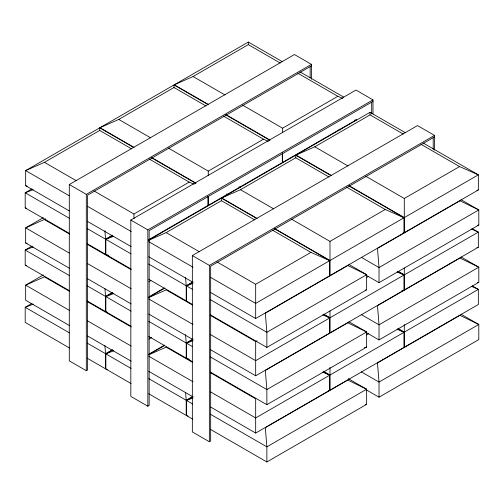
<?xml version="1.0" encoding="UTF-8"?>
<svg xmlns="http://www.w3.org/2000/svg" width="504" height="504" viewBox="0 0 504 504"><rect width="100%" height="100%" fill="white"/><g stroke="black" fill="none" stroke-linecap="round" stroke-linejoin="round"><path stroke-width="0.76" d="M133.755 147.514L99.704 127.852L25.66 170.604L25.66 185.718L69.25 210.886M134.02 147.357L99.968 127.701L174.012 84.949L208.07 104.612M208.335 104.454L174.277 84.798L248.327 42.046L282.379 61.709M69.25 195.766L25.66 170.604L44.447 162.332L99.704 130.429L131.569 148.825M99.968 127.701L118.755 119.429L174.012 87.526L205.884 105.922M174.277 84.798L193.07 76.526L248.327 44.623L280.192 63.019M31.985 188.861L25.2 192.78L25.2 207.894L69.47 233.453M311.466 65.879L87.62 195.117L87.62 369.949L86.31 370.705L69.294 360.877L69.294 184.533L294.449 54.545L311.466 64.367L311.466 79.21M43.319 217.671L25.66 227.871L25.66 242.985L69.25 268.153M69.294 184.533L86.31 194.361L311.466 64.367M69.25 253.039L25.66 227.871L45.77 218.837M31.985 246.128L25.2 250.047L25.2 265.161L69.47 290.72M93.946 190.909L133.951 214.005L189.208 182.102L194.078 184.25M168.254 148.006L208.259 171.102L263.516 139.198L268.386 141.347M242.563 105.103L282.574 128.199L337.831 96.296L342.701 98.444M372.991 101.405L149.146 230.637L149.146 405.468L147.836 406.224L130.82 396.402L130.82 220.059L355.969 90.065L372.991 99.893L372.991 113.948M43.319 274.945L25.66 285.138L25.66 300.258L69.25 325.42M112.348 235.255L105.563 239.173L87.173 228.558M111.957 235.815L105.853 239.343L105.853 254.457L131.046 269.004M130.82 220.059L147.836 229.881L372.991 99.893M31.985 303.395L25.2 307.314L25.2 322.434L69.47 347.987M148.894 239.608L207.994 205.487L207.994 196.421M148.743 240.093L221.426 198.129L256.845 218.578M257.109 218.421L221.697 197.977L295.741 155.226L331.153 175.676M331.424 175.518L296.006 155.075L370.049 112.323L405.468 132.773M148.775 240.269L166.169 232.609L221.426 200.705L254.652 219.889M221.697 197.977L240.484 189.706L295.741 157.802L328.967 176.986M296.006 155.075L314.792 146.803L370.049 114.899L403.276 134.083M112.348 292.528L105.563 296.447L87.173 285.825M112.638 292.692L105.853 296.61L105.853 311.724L131.046 326.271M434.511 136.924L210.666 266.156L210.666 440.987L209.362 441.743L192.345 431.922L192.345 255.578L417.495 125.584L434.511 135.412L434.511 150.249M148.894 281.761L150.935 280.589M148.894 296.881L163.838 288.25M148.743 297.366L165.047 287.954M192.345 255.578L209.362 265.4L434.511 135.412M193.001 281.818L186.209 285.737L148.756 264.115M192.61 282.379L186.499 285.9L186.499 301.02L192.629 304.555M112.348 349.795L105.563 353.714L87.173 343.098M112.638 349.959L105.853 353.877L105.853 368.997L131.046 383.544M148.894 339.034L151.609 337.466M217.029 261.967L255.673 284.281L310.93 252.378L329.723 260.65L329.723 275.77L255.673 318.515L210.722 292.566M329.988 241.378L385.245 209.475L404.032 217.747L404.032 232.867L329.988 275.612L329.988 241.378L291.337 219.064M404.296 198.475L459.554 166.572L478.34 174.844L478.34 189.964L404.296 232.709L404.296 198.475L365.646 176.161M148.894 354.148L164.518 345.127M148.743 354.633L164.367 345.612M193.001 339.085L186.209 343.004L148.756 321.382M192.61 339.646L186.499 343.174L186.499 358.287L192.629 361.828M210.244 315.321L255.673 341.554L256.996 340.792M366.389 277.635L368.411 276.463M210.338 314.779L266.862 347.414L366.641 289.806L366.641 274.693L348.932 264.468M366.08 275.19L379.021 282.662L478.8 225.055L478.8 209.941L461.091 199.716M193.001 396.358L186.209 400.277L148.756 378.649M192.61 396.913L186.499 400.441L186.499 415.554L192.629 419.095M210.722 349.833L255.673 375.789L329.723 333.037L329.723 317.923L323.593 314.383M397.902 271.48L404.032 275.02L404.032 290.134L329.988 332.886L329.988 310.886M472.21 228.577L478.34 232.117L478.34 247.231L404.296 289.983L404.296 267.983M366.389 334.902L368.411 333.736M210.338 372.053L266.862 404.687L366.641 347.08L366.641 331.96L348.932 321.741M366.08 332.457L379.021 339.929L478.8 282.322L478.8 267.208L461.091 256.983M210.722 407.1L255.673 433.056L329.723 390.304L329.723 375.19L323.593 371.65M210.338 429.32L266.862 461.954L366.641 404.347L366.641 389.233L348.251 378.617M366.08 389.731L379.021 397.202L478.8 339.595L478.8 324.475L461.091 314.257M148.775 297.536L166.169 289.876L192.616 305.147M148.775 354.803L166.169 347.149L192.616 362.414M33.176 189.655L25.2 192.78L69.47 218.333M33.176 246.922L25.2 250.047L69.47 275.606M113.822 236.219L105.853 239.343L131.046 253.89M33.176 304.196L25.2 307.314L69.47 332.873M113.822 293.486L105.853 296.61L131.046 311.157M193.026 283.349L186.499 285.9L192.629 289.441M113.822 350.759L105.853 353.877L131.046 368.43M193.026 340.616L186.499 343.174L192.629 346.714M193.026 397.889L186.499 400.441L192.629 403.981M354.362 120.311L356.618 119.681L282.574 162.433L282.574 152.611M476.841 190.38L478.34 189.964M402.526 233.283L404.032 232.867M476.841 247.653L478.34 247.231M401.776 290.764L404.032 290.134M328.217 390.726L329.723 390.304M477.294 225.401L478.8 225.055M365.135 290.159L366.641 289.806M477.294 282.675L478.8 282.322M364.379 347.603L366.641 347.08M365.135 404.693L366.641 404.347M25.66 185.718L27.159 186.14M25.66 242.985L27.159 243.407M25.2 207.894L26.649 208.366M105.853 254.457L108.751 255.402M25.2 265.161L26.649 265.633M105.853 311.724L107.302 312.197M186.499 358.287L189.397 359.232M105.853 368.997L107.302 369.47M186.499 415.554L187.948 416.027M471.385 229.049L478.34 232.117L404.296 274.863L398.166 271.328M471.385 286.322L478.34 289.384L478.34 304.498L404.296 347.25L404.296 324.488M397.076 271.952L404.032 275.02L329.988 317.766L323.858 314.231M397.076 329.225L404.032 332.287L404.032 347.401L329.988 390.153L329.988 367.391M322.762 314.855L329.723 317.923L255.673 360.669L210.722 334.719M322.762 372.128L329.723 375.19L255.673 417.942L210.722 391.986M300.088 71.933L343.678 97.096M423.177 142.997L478.34 174.844L404.296 217.596L349.127 185.743M297.826 73.2L337.831 96.296M420.903 144.257L459.554 166.572M338.902 129.169L340.263 129.956M193.07 76.526L224.935 94.922M314.792 146.803L348.018 165.986M226.044 114.679L269.627 139.847M225.773 114.836L270.049 140.395M348.863 185.9L404.032 217.747L329.988 260.499L274.819 228.646M223.511 116.103L263.516 139.198M346.594 187.16L385.245 209.475M472.21 285.844L478.34 289.384L404.296 332.136L398.166 328.595M239.123 186.776L240.484 187.564M361.311 257.323L379.021 267.548L478.8 209.941L459.95 200.781L377.477 248.39L379.021 267.548L379.021 282.662M118.755 119.429L150.627 137.825M240.484 189.706L273.71 208.889M226.743 193.92L228.104 194.708M151.729 157.582L195.999 183.141M151.465 157.739L195.735 183.298M274.554 228.803L329.723 260.65L255.673 303.402L210.722 277.446M149.203 159.006L189.208 182.102M272.286 230.063L310.93 252.378M397.902 328.747L404.032 332.287L329.988 375.039L323.858 371.498M361.311 314.591L379.021 324.815L478.8 267.208L459.95 258.048L377.477 305.663L379.021 324.815L379.021 339.929M44.447 162.332L76.312 180.728M166.169 232.609L199.395 251.792M87.633 206.382L131.223 231.55M148.743 241.668L193.013 267.227M361.311 371.864L379.021 382.082L478.8 324.475L459.95 315.315L377.477 362.93L379.021 382.082L379.021 397.202M87.633 221.502L131.223 246.664M148.743 256.782L193.013 282.341M210.338 299.666L266.862 332.3L366.641 274.693L347.791 265.532L265.325 313.148L266.862 332.3L266.862 347.414M87.173 243.671L105.563 254.293L105.563 239.173L104.882 230.744M148.756 279.229L186.209 300.85L186.209 285.737L185.535 277.307M44.447 219.599L69.533 234.083M87.16 244.264L131.235 269.709M87.633 263.655L131.223 288.817M148.743 298.935L193.013 324.494M87.633 278.769L131.223 303.937M148.743 314.049L193.013 339.608M210.338 356.933L266.862 389.567L366.641 331.96L347.791 322.799L265.325 370.415L266.862 389.567L266.862 404.687M87.173 300.945L105.563 311.56L105.563 296.447L104.945 288.779M148.756 336.496L186.209 358.124L186.209 343.004L185.535 334.58M69.533 291.356L44.447 276.866L25.66 285.138L69.25 310.307M87.16 301.531L131.235 326.976M210.244 372.595L255.673 398.821L255.673 433.056M87.633 320.922L131.223 346.091M148.743 356.202L193.013 381.761M87.633 336.036L131.223 361.204M148.743 371.322L193.013 396.881M210.338 414.206L266.862 446.84L366.641 389.233L347.791 380.073L265.325 427.682L266.862 446.84L266.862 461.954M87.173 358.212L105.563 368.827L105.563 353.714L104.882 345.284M148.756 393.769L186.209 415.391L186.209 400.277L185.598 392.616M433.207 137.68L433.207 149.436M371.681 102.154L371.681 113.917M370.049 112.323L370.049 114.899M310.155 66.635L310.155 77.61M295.741 155.226L295.741 157.802M282.574 128.199L282.574 132.785M282.303 153.518L282.303 162.584L208.259 205.336L208.259 196.264M255.673 284.281L255.673 318.515M255.673 341.554L255.673 375.789M248.327 42.046L248.327 44.623M221.426 198.129L221.426 200.705M209.362 265.4L209.362 441.743M208.259 171.102L208.259 175.688M174.012 84.949L174.012 87.526M147.836 229.881L147.836 406.224M133.951 214.005L133.951 218.591M99.704 127.852L99.704 130.429M86.31 194.361L86.31 370.705"/></g></svg>
